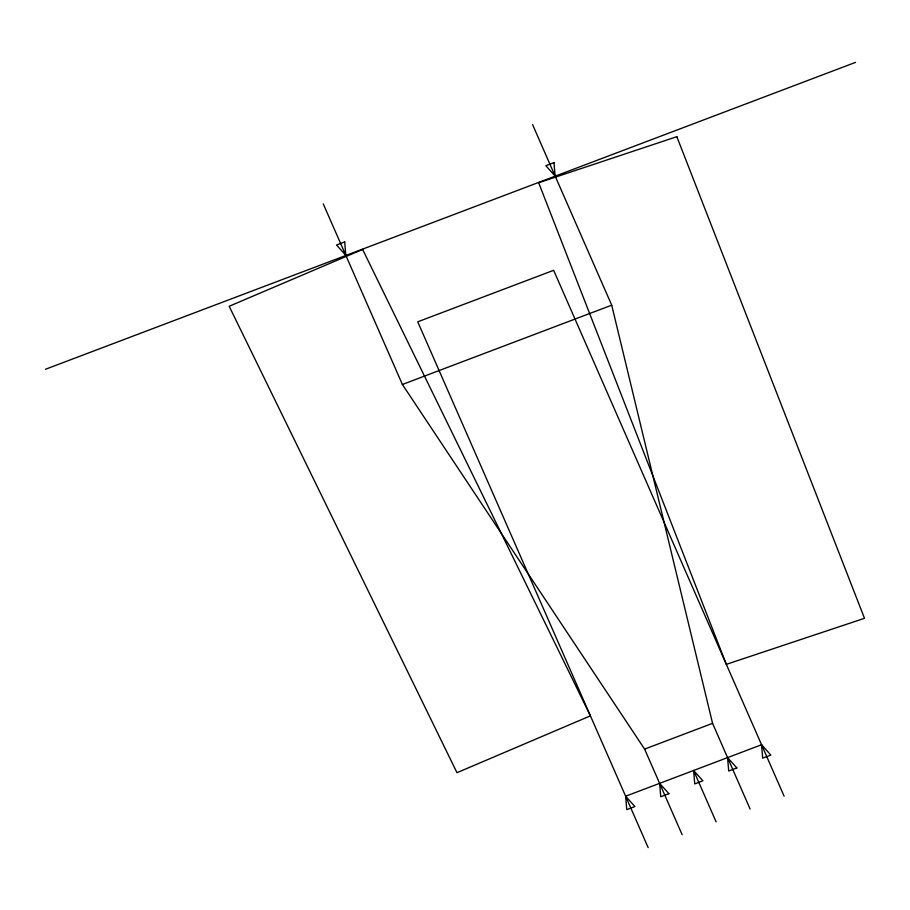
<?xml version="1.0" encoding="UTF-8"?>
<svg xmlns="http://www.w3.org/2000/svg" width="910" height="910" viewBox="0 0 910 910"><rect width="100%" height="100%" fill="white"/><g stroke="black" fill="none" stroke-linecap="round" stroke-linejoin="round"><path stroke-width="1.36" d="M45.5 369.267L855.548 62.369M323.277 203.92L402.402 384.475L611.713 305.168L532.589 124.624M402.402 384.475L644.61 749.101L712.564 723.348L611.713 305.168M625.648 796.227L634.918 806.544L626.762 809.638L625.648 796.227L761.556 744.744L770.838 755.061L762.682 758.144L761.556 744.744M693.602 770.486L702.884 780.803L694.728 783.897L693.602 770.486L716.124 821.878M784.09 796.136L553.644 270.315L417.736 321.81L648.17 847.631M712.564 723.348L750.102 809.013M644.61 749.101L682.147 834.754M362.612 249.42L229.172 306.272L456.991 772.692L590.419 715.84L362.612 249.42M344.685 241.912L336.529 245.006L345.811 255.323L344.685 241.912M553.997 162.617L545.841 165.711L555.111 176.028L553.997 162.617M668.895 793.679L660.751 796.762L659.625 783.362L668.895 793.679M736.861 767.926L728.705 771.02L727.579 757.609L736.861 767.926M676.835 136.682L538.663 182.717L726.328 664.357L864.5 618.311L676.835 136.682"/></g></svg>
